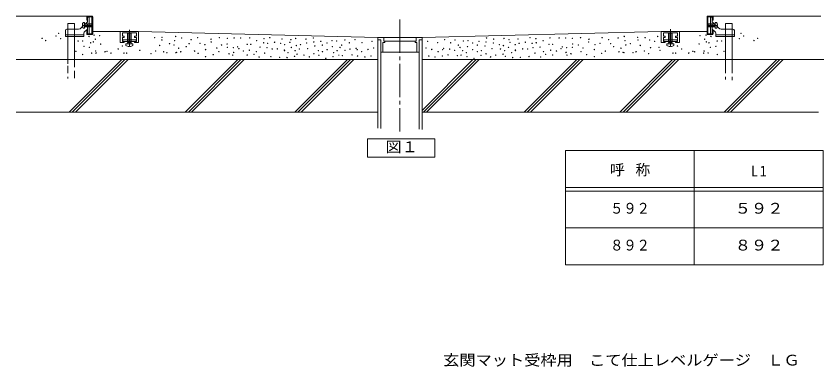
# Model space of a CAD drawing. Units: millimetres on the paper, enlarged 2 times, with parts at other scales. Extents: x -378 to 376, y -271 to 254.
# Drawn here: x -377.8 to 60.8, y -271.3 to -80.9 of the extents above; entities that cross this region are included whole.
import ezdxf
from ezdxf.enums import TextEntityAlignment as Align

# ---------------------------------------------------------------- set-up
doc = ezdxf.new("R2010")
doc.units = ezdxf.units.MM
doc.header["$LTSCALE"] = 2
for name, pattern in [('CHAIN1', [8, 5, -1, 1, -1]), ('CHAIN2', [12, 9, -1, 1, -1]), ('DASHED1', [1.8, 1.2, -0.6]), ('DASHED2', [3, 2, -1]), ('DOUBLE_CHAIN1', [8.8, 5, -1, 0.6, -0.6, 0.6, -1]), ('DOUBLE_CHAIN2', [12.8, 9, -1, 0.6, -0.6, 0.6, -1])]:
    doc.linetypes.add(name, pattern=pattern)
for name, color, linetype, lineweight in [('5-1', 2, 'Continuous', 9), ('5-4', 7, 'Continuous', 9), ('5-5', 4, 'Continuous', 9), ('F-F_F-Fﾚｲﾔ', 7, 'Continuous', 9)]:
    doc.layers.add(name, color=color, linetype=linetype, lineweight=lineweight)
doc.layers.add('F-5_F-5ﾚｲﾔ', color=2, linetype='Continuous')
doc.styles.add('ＭＳ ゴシック', font='')
doc.styles.get('ＭＳ ゴシック').set_extended_font_data('MS Gothic')

msp = doc.modelspace()

# ---------------------------------------------------------------- linework, layer by layer
at = {"layer": '5-1'}
for p, q in [((-339.384, -81.218), (-339.384, -83.098)), ((-339.384, -81.218), (-339.384, -83.098)), ((-338.984, -83.098), (-339.384, -83.098)), ((-336.504, -80.898), (-339.064, -80.898)), ((-336.584, -81.298), (-338.984, -81.298)), ((-336.584, -81.298), (-336.584, -90.498)), ((-336.584, -81.298), (-336.584, -90.498)), ((-336.184, -90.578), (-336.184, -81.218)), ((-2.584, -90.578), (-2.584, -81.218)), ((-2.264, -80.898), (0.296, -80.898)), ((-2.184, -81.298), (-2.184, -90.498)), ((-2.184, -81.298), (0.216, -81.298)), ((-2.184, -81.298), (-2.184, -90.498)), ((0.216, -83.098), (0.616, -83.098)), ((0.616, -81.218), (0.616, -83.098)), ((0.616, -81.218), (0.616, -83.098)), ((-341.816, -85.698), (-341.655, -85.698)), ((-341.816, -86.098), (-341.655, -86.098)), ((-341.655, -86.098), (-341.655, -85.698)), ((-341.273, -84.298), (-340.584, -84.298)), ((-340.584, -85.498), (-340.584, -84.298)), ((-340.584, -85.098), (-340.424, -85.258)), ((-340.184, -85.098), (-340.584, -85.098)), ((-340.424, -85.338), (-340.424, -85.258)), ((-340.344, -85.258), (-340.424, -85.258)), ((-336.584, -85.258), (-338.064, -85.258)), ((-336.584, -86.538), (-338.064, -86.538)), ((-336.744, -86.698), (-338.064, -86.698)), ((-336.744, -85.098), (-336.584, -85.258)), ((-336.584, -86.538), (-336.744, -86.698)), ((-2.024, -85.098), (-2.184, -85.258)), ((-2.184, -85.258), (-0.704, -85.258)), ((-2.184, -86.538), (-0.704, -86.538)), ((-2.184, -86.538), (-2.024, -86.698)), ((-2.024, -86.698), (-0.704, -86.698)), ((1.416, -85.098), (1.816, -85.098)), ((1.576, -85.258), (1.656, -85.258)), ((1.816, -85.098), (1.656, -85.258)), ((1.656, -85.338), (1.656, -85.258)), ((2.506, -84.298), (1.816, -84.298)), ((1.816, -85.498), (1.816, -84.298)), ((3.049, -85.698), (2.888, -85.698)), ((2.888, -86.098), (2.888, -85.698)), ((3.049, -86.098), (2.888, -86.098)), ((-338.984, -88.698), (-339.384, -88.698)), ((-339.384, -90.578), (-339.384, -88.698)), ((-338.984, -88.698), (-339.384, -88.698)), ((-339.384, -90.578), (-339.384, -88.698)), ((-339.064, -90.898), (-336.504, -90.898)), ((-338.984, -88.698), (-338.984, -90.498)), ((-338.984, -88.698), (-338.984, -90.498)), ((-336.584, -90.498), (-338.984, -90.498)), ((0.296, -90.898), (-2.264, -90.898)), ((-2.184, -90.498), (0.216, -90.498)), ((0.216, -88.698), (0.216, -90.498)), ((0.216, -88.698), (0.616, -88.698)), ((0.216, -88.698), (0.616, -88.698)), ((0.216, -88.698), (0.216, -90.498)), ((0.616, -90.578), (0.616, -88.698)), ((0.616, -90.578), (0.616, -88.698))]:
    msp.add_line(p, q, dxfattribs=at)
at = {"layer": '5-1', "color": 3}
for p, q in [((-338.984, -81.498), (-338.064, -81.498)), ((-338.984, -83.098), (-338.984, -83.898)), ((-338.064, -81.498), (-338.064, -90.498)), ((-0.704, -81.498), (-0.704, -90.498)), ((0.216, -81.498), (-0.704, -81.498)), ((0.216, -83.098), (0.216, -83.898)), ((-338.984, -83.898), (-342.398, -87.312)), ((0.216, -83.898), (3.631, -87.312)), ((-350.984, -88.698), (-350.984, -91.898)), ((-350.984, -90.978), (-340.984, -90.978)), ((-340.984, -91.898), (-350.984, -91.898)), ((-343.812, -87.898), (-350.184, -87.898)), ((-340.984, -91.898), (-340.984, -90.229)), ((-340.749, -89.663), (-338.984, -87.898)), ((-338.984, -88.698), (-338.984, -87.898)), ((-338.984, -90.498), (-338.064, -90.498)), ((0.216, -90.498), (-0.704, -90.498)), ((1.982, -89.663), (0.216, -87.898)), ((0.216, -88.698), (0.216, -87.898)), ((2.216, -91.898), (2.216, -90.229)), ((12.216, -90.978), (2.216, -90.978)), ((2.216, -91.898), (12.216, -91.898)), ((5.045, -87.898), (11.416, -87.898)), ((12.216, -88.698), (12.216, -91.898))]:
    msp.add_line(p, q, dxfattribs=at)
at = {"layer": '5-1', "linetype": 'CHAIN2'}
msp.add_line((-169.384, -82.783), (-169.384, -143.425), dxfattribs=at)
at = {"layer": '5-1', "linetype": 'CHAIN1'}
for p, q in [((-336.584, -85.898), (-341.911, -85.898)), ((-2.184, -85.898), (3.143, -85.898))]:
    msp.add_line(p, q, dxfattribs=at)
at = {"layer": '5-1', "linetype": 'DASHED1'}
for p, q in [((-340.584, -87.498), (-341.273, -87.498)), ((-340.584, -87.498), (-340.584, -85.498)), ((-340.424, -86.538), (-340.584, -86.698)), ((-338.064, -86.698), (-340.584, -86.698)), ((-340.424, -86.538), (-340.424, -85.338)), ((-338.064, -86.538), (-340.424, -86.538)), ((-338.064, -85.258), (-340.344, -85.258)), ((-338.064, -85.098), (-340.184, -85.098)), ((-0.704, -85.098), (1.416, -85.098)), ((-0.704, -85.258), (1.576, -85.258)), ((-0.704, -86.538), (1.656, -86.538)), ((-0.704, -86.698), (1.816, -86.698)), ((1.656, -86.538), (1.656, -85.338)), ((1.656, -86.538), (1.816, -86.698)), ((1.816, -87.498), (1.816, -85.498)), ((1.816, -87.498), (2.506, -87.498))]:
    msp.add_line(p, q, dxfattribs=at)
at = {"layer": '5-1', "color": 3, "linetype": 'DASHED1'}
for p, q in [((-338.984, -87.898), (-338.984, -83.898)), ((0.216, -87.898), (0.216, -83.898))]:
    msp.add_line(p, q, dxfattribs=at)
at = {"layer": '5-1'}
for points in [[(-338.984, -81.298), (-338.984, -83.098), (-339.384, -83.098)], [(-336.584, -81.298), (-338.984, -81.298), (-338.984, -83.098)], [(-2.184, -81.298), (0.216, -81.298), (0.216, -83.098)], [(0.216, -81.298), (0.216, -83.098), (0.616, -83.098)], [(-336.744, -86.698), (-336.744, -85.098), (-338.064, -85.098)], [(-2.024, -86.698), (-2.024, -85.098), (-0.704, -85.098)]]:
    msp.add_lwpolyline(points, dxfattribs=at)
for centre, radius, start, end in [((-339.064, -81.218), 0.32, 90, 180), ((-336.504, -81.218), 0.32, 0, 90), ((-2.264, -81.218), 0.32, 90, 180), ((0.296, -81.218), 0.32, 0, 90), ((-339.224, -85.898), 2.6, 142.02013, 175.58826), ((-339.224, -85.898), 2.6, 184.41174, 196.40221), ((0.456, -85.898), 2.6, 4.41174, 37.97987), ((0.456, -85.898), 2.6, 343.59779, 355.58826), ((-339.064, -90.578), 0.32, 180, 270), ((-339.064, -90.578), 0.32, 180, 270), ((-336.504, -90.578), 0.32, 270, 0), ((-2.264, -90.578), 0.32, 180, 270), ((0.296, -90.578), 0.32, 270, 0), ((0.296, -90.578), 0.32, 270, 0)]:
    msp.add_arc(centre, radius, start, end, dxfattribs=at)
at = {"layer": '5-1', "color": 3}
for centre, radius, start, end in [((-343.812, -85.898), 2, 270, 315), ((5.045, -85.898), 2, 225, 270), ((-350.184, -88.698), 0.8, 90, 180), ((-340.184, -90.229), 0.8, 135, 180), ((1.416, -90.229), 0.8, 0, 45), ((11.416, -88.698), 0.8, 0, 90)]:
    msp.add_arc(centre, radius, start, end, dxfattribs=at)
at = {"layer": '5-1', "linetype": 'DASHED1'}
for centre, start, end in [((-339.224, -85.898), 196.40221, 217.97987), ((0.456, -85.898), 322.02013, 343.59779)]:
    msp.add_arc(centre, 2.6, start, end, dxfattribs=at)
at = {"layer": '5-4'}
for p, q in [((-339.064, -80.898), (-377.75, -80.898)), ((-346.141, -84.835), (-349.741, -84.835)), ((-349.741, -84.835), (-349.741, -104.514)), ((-346.141, -84.835), (-346.141, -104.514)), ((7.373, -84.835), (10.973, -84.835)), ((7.373, -84.835), (7.373, -104.514)), ((10.973, -84.835), (10.973, -104.514)), ((-330.841, -89.298), (-336.028, -89.298)), ((-330.841, -89.298), (-321.248, -89.298)), ((-311.248, -89.298), (-321.248, -89.298)), ((-321.248, -89.298), (-321.248, -95.218)), ((-320.048, -89.898), (-320.048, -91.818)), ((-320.048, -91.818), (-319.048, -91.818)), ((-319.048, -91.818), (-319.048, -92.418)), ((-317.248, -90.178), (-316.968, -89.898)), ((-317.248, -90.178), (-315.248, -90.178)), ((-317.248, -95.253), (-317.248, -90.178)), ((-316.968, -95.207), (-316.968, -89.898)), ((-315.248, -90.178), (-315.528, -89.898)), ((-315.528, -95.253), (-315.528, -89.898)), ((-315.248, -95.207), (-315.248, -90.178)), ((-313.448, -91.818), (-312.448, -91.818)), ((-313.448, -91.818), (-313.448, -92.418)), ((-311.248, -89.298), (-311.248, -95.218)), ((-311.248, -89.298), (-181.384, -92.517)), ((-27.519, -89.298), (-157.384, -92.517)), ((-27.519, -89.298), (-27.519, -95.218)), ((-25.319, -91.818), (-26.319, -91.818)), ((-25.319, -91.818), (-25.319, -92.418)), ((-23.519, -90.178), (-23.239, -89.898)), ((-23.519, -95.207), (-23.519, -90.178)), ((-21.519, -90.178), (-23.519, -90.178)), ((-23.239, -95.253), (-23.239, -89.898)), ((-21.519, -90.178), (-21.799, -89.898)), ((-21.799, -95.207), (-21.799, -89.898)), ((-21.519, -95.253), (-21.519, -90.178)), ((-18.719, -91.818), (-19.719, -91.818)), ((-19.719, -91.818), (-19.719, -92.418)), ((-18.719, -89.898), (-18.719, -91.818)), ((-7.927, -89.298), (-17.519, -89.298)), ((-7.927, -89.298), (-2.739, -89.298)), ((-321.248, -95.218), (-319.048, -95.218)), ((-320.048, -92.418), (-319.048, -92.418)), ((-320.048, -92.418), (-320.048, -94.618)), ((-320.048, -94.618), (-319.048, -94.618)), ((-319.048, -94.618), (-319.048, -95.218)), ((-318.148, -95.898), (-314.348, -95.898)), ((-318.148, -96.752), (-318.148, -95.898)), ((-316.968, -95.258), (-317.319, -95.858)), ((-317.109, -95.499), (-317.248, -95.258)), ((-317.248, -95.258), (-315.248, -95.258)), ((-315.528, -95.258), (-315.177, -95.858)), ((-315.387, -95.499), (-315.248, -95.258)), ((-314.348, -96.752), (-314.348, -95.898)), ((-313.448, -92.418), (-312.448, -92.418)), ((-313.448, -94.618), (-312.448, -94.618)), ((-313.448, -94.618), (-313.448, -95.218)), ((-313.448, -95.218), (-311.248, -95.218)), ((-312.448, -92.418), (-312.448, -94.618)), ((-181.384, -92.517), (-178.579, -92.517)), ((-181.384, -92.517), (-181.384, -93.726)), ((-181.384, -93.726), (-181.384, -100.729)), ((-181.384, -93.726), (-179.784, -93.726)), ((-178.268, -92.516), (-178.682, -92.516)), ((-178.579, -95.252), (-178.579, -100.517)), ((-178.456, -92.517), (-169.384, -92.517)), ((-178.176, -92.517), (-178.176, -94.517)), ((-178.176, -94.517), (-169.384, -94.517)), ((-160.311, -92.517), (-169.384, -92.517)), ((-160.592, -94.517), (-169.384, -94.517)), ((-160.592, -92.517), (-160.592, -94.517)), ((-160.499, -92.516), (-160.086, -92.516)), ((-157.384, -92.517), (-160.188, -92.517)), ((-160.188, -95.252), (-160.188, -100.517)), ((-157.384, -93.726), (-158.984, -93.726)), ((-157.384, -92.517), (-157.384, -93.726)), ((-157.384, -93.726), (-157.384, -100.729)), ((-25.319, -95.218), (-27.519, -95.218)), ((-26.319, -92.418), (-26.319, -94.618)), ((-25.319, -92.418), (-26.319, -92.418)), ((-25.319, -94.618), (-26.319, -94.618)), ((-25.319, -94.618), (-25.319, -95.218)), ((-24.419, -96.752), (-24.419, -95.898)), ((-20.619, -95.898), (-24.419, -95.898)), ((-23.239, -95.258), (-23.59, -95.858)), ((-21.519, -95.258), (-23.519, -95.258)), ((-23.38, -95.499), (-23.519, -95.258)), ((-21.799, -95.258), (-21.448, -95.858)), ((-21.658, -95.499), (-21.519, -95.258)), ((-20.619, -96.752), (-20.619, -95.898)), ((-18.719, -92.418), (-19.719, -92.418)), ((-19.719, -94.618), (-19.719, -95.218)), ((-18.719, -94.618), (-19.719, -94.618)), ((-17.519, -95.218), (-19.719, -95.218)), ((-18.719, -92.418), (-18.719, -94.618)), ((-316.446, -97.371), (-316.446, -97.211)), ((-316.05, -97.211), (-316.446, -97.211)), ((-181.384, -100.729), (-181.384, -115.564)), ((-179.784, -100.517), (-178.579, -100.517)), ((-178.579, -100.517), (-169.384, -100.517)), ((-160.188, -100.517), (-169.384, -100.517)), ((-158.984, -100.517), (-160.188, -100.517)), ((-157.384, -100.729), (-157.384, -115.564)), ((-22.718, -97.211), (-22.321, -97.211)), ((-22.321, -97.371), (-22.321, -97.211)), ((-181.661, -104.514), (-377.75, -104.514)), ((-348.954, -133.083), (-320.385, -104.514)), ((-347.257, -133.083), (-318.688, -104.514)), ((-345.56, -133.083), (-316.991, -104.514)), ((-285.953, -133.083), (-257.384, -104.514)), ((-284.256, -133.083), (-255.687, -104.514)), ((-282.559, -133.083), (-253.99, -104.514)), ((-226.453, -133.083), (-197.884, -104.514)), ((-224.756, -133.083), (-196.187, -104.514)), ((-223.059, -133.083), (-194.49, -104.514)), ((-157.384, -132.17), (-129.728, -104.514)), ((-157.107, -104.514), (60.801, -104.514)), ((-156.6, -133.083), (-128.031, -104.514)), ((-154.903, -133.083), (-126.334, -104.514)), ((-101.91, -133.083), (-73.341, -104.514)), ((-100.213, -133.083), (-71.644, -104.514)), ((-98.516, -133.083), (-69.947, -104.514)), ((-49.924, -133.083), (-21.355, -104.514)), ((-48.227, -133.083), (-19.658, -104.514)), ((-46.53, -133.083), (-17.961, -104.514)), ((6.673, -133.083), (35.242, -104.514)), ((8.37, -133.083), (36.939, -104.514)), ((10.067, -133.083), (38.636, -104.514)), ((-181.384, -115.564), (-181.384, -134.006)), ((-157.384, -115.564), (-157.384, -134.006)), ((-181.384, -133.083), (-377.75, -133.083)), ((-181.384, -134.006), (-181.384, -141.653)), ((-179.784, -133.226), (-179.784, -141.94)), ((-158.984, -133.226), (-158.984, -142.17)), ((-157.384, -133.083), (57.83, -133.083)), ((-157.384, -134.006), (-157.384, -142.342))]:
    msp.add_line(p, q, dxfattribs=at)
at = {"layer": '5-4', "linetype": 'DASHED2'}
for p, q in [((-349.741, -84.835), (-349.741, -107.815)), ((-346.141, -104.514), (-346.141, -114.548)), ((7.373, -104.514), (7.373, -107.815)), ((10.973, -104.514), (10.973, -107.815)), ((-349.741, -107.815), (-349.741, -114.801)), ((7.373, -107.815), (7.465, -115.212)), ((10.973, -107.815), (10.973, -115.619))]:
    msp.add_line(p, q, dxfattribs=at)
at = {"layer": '5-4', "color": 2, "linetype": 'CHAIN1'}
for p, q in [((-316.248, -96.96), (-316.248, -88.292)), ((-22.519, -89.45), (-22.519, -87.899)), ((-22.519, -96.96), (-22.519, -89.45)), ((-312.648, -94.618), (-319.848, -94.618)), ((-26.119, -94.618), (-18.919, -94.618)), ((-316.05, -97.371), (-316.05, -97.211)), ((-22.718, -97.371), (-22.718, -97.211))]:
    msp.add_line(p, q, dxfattribs=at)
at = {"layer": '5-4', "color": 4}
for p, q in [((-320.329, -95.218), (-320.248, -95.218)), ((-18.438, -95.218), (-18.519, -95.218))]:
    msp.add_line(p, q, dxfattribs=at)
at = {"layer": '5-4', "color": 2, "linetype": 'DOUBLE_CHAIN1'}
for p, q in [((-319.848, -94.618), (-319.848, -93.698)), ((-312.671, -93.698), (-319.848, -93.698)), ((-312.648, -94.618), (-312.648, -93.698)), ((-26.119, -94.618), (-26.119, -93.698)), ((-26.097, -93.698), (-18.919, -93.698)), ((-18.919, -94.618), (-18.919, -93.698))]:
    msp.add_line(p, q, dxfattribs=at)
at = {"layer": '5-4'}
for points in [[(0.296, -80.898), (31.743, -80.898), (59.167, -80.898)], [(-320.048, -89.898), (-312.448, -89.898), (-312.448, -91.818)], [(-27.519, -89.298), (-17.519, -89.298), (-17.519, -95.218)], [(-18.719, -89.898), (-26.319, -89.898), (-26.319, -91.818)], [(-179.784, -93.726), (-179.784, -100.517), (-179.784, -133.226)], [(-177.591, -94.517), (-177.591, -95.252), (-178.579, -95.252)], [(-161.177, -94.517), (-161.177, -95.252), (-160.188, -95.252)], [(-158.984, -93.726), (-158.984, -100.517), (-158.984, -133.226)]]:
    msp.add_lwpolyline(points, dxfattribs=at)
for centre in [(-356.076, -91.683), (-354.609, -90.216), (-338.23, -91.927), (-335.541, -91.194), (-332.363, -91.438), (-291.171, -91.927), (-47.597, -91.927), (-29.384, -91.927), (-6.404, -91.438), (-3.226, -91.194), (-0.537, -91.927), (15.842, -90.216), (17.308, -91.683), (-363.654, -92.905), (-361.698, -94.127), (-353.631, -93.149), (-344.097, -94.372), (-341.652, -94.372), (-337.252, -95.35), (-335.785, -94.861), (-334.808, -93.394), (-331.874, -96.083), (-302.538, -92.538), (-298.627, -93.883), (-298.505, -92.416), (-294.471, -95.839), (-292.026, -96.572), (-291.66, -94.249), (-287.871, -92.783), (-283.837, -95.839), (-282.737, -93.638), (-279.192, -92.538), (-277.97, -95.594), (-275.281, -96.327), (-271.98, -93.394), (-271.858, -94.983), (-267.458, -92.538), (-266.236, -96.572), (-263.18, -95.961), (-263.058, -92.905), (-259.391, -92.783), (-255.846, -92.783), (-252.301, -96.205), (-250.957, -92.66), (-250.345, -96.144), (-247.167, -94.249), (-243.378, -95.35), (-243.195, -93.088), (-241.178, -95.594), (-240.017, -92.599), (-237.45, -95.044), (-234.119, -95.594), (-233.447, -93.272), (-231.98, -96.327), (-229.138, -95.105), (-228.588, -93.608), (-225.93, -92.997), (-223.363, -96.358), (-220.338, -93.363), (-220.063, -95.441), (-216.426, -92.813), (-216.143, -94.958), (-212.337, -94.504), (-208.938, -95.411), (-206.31, -94.233), (-203.773, -94.414), (-199.287, -93.87), (-196.886, -95.365), (-193.714, -93.598), (-189.908, -95.32), (-184.516, -94.55), (-154.251, -94.55), (-148.859, -95.32), (-145.053, -93.598), (-141.881, -95.365), (-139.48, -93.87), (-134.994, -94.414), (-132.457, -94.233), (-129.829, -95.411), (-126.431, -94.504), (-122.625, -94.958), (-122.341, -92.813), (-118.705, -95.441), (-118.43, -93.363), (-115.404, -96.358), (-112.838, -92.997), (-110.179, -93.608), (-109.629, -95.105), (-106.787, -96.327), (-105.32, -93.272), (-104.648, -95.594), (-101.317, -95.044), (-98.75, -92.599), (-97.589, -95.594), (-95.572, -93.088), (-95.389, -95.35), (-91.6, -94.249), (-88.422, -96.144), (-87.811, -92.66), (-86.466, -96.205), (-82.921, -92.783), (-79.377, -92.783), (-75.71, -92.905), (-75.588, -95.961), (-72.532, -96.572), (-71.309, -92.538), (-66.909, -94.983), (-66.787, -93.394), (-63.487, -96.327), (-60.798, -95.594), (-59.575, -92.538), (-56.031, -93.638), (-54.93, -95.839), (-50.897, -92.783), (-47.108, -94.249), (-46.741, -96.572), (-44.296, -95.839), (-40.263, -92.416), (-40.14, -93.883), (-36.229, -92.538), (-33.784, -93.883), (-31.095, -94.616), (-6.893, -96.083), (-3.96, -93.394), (-2.982, -94.861), (-1.515, -95.35), (2.885, -94.372), (5.33, -94.372), (14.864, -93.149), (22.931, -94.127), (24.887, -92.905), (-345.319, -99.994), (-340.919, -97.305), (-337.986, -97.794), (-336.763, -100.972), (-334.563, -99.75), (-334.319, -100.972), (-329.429, -100.239), (-328.451, -99.994), (-326.251, -100.972), (-322.34, -98.772), (-320.081, -97.061), (-319.162, -100.972), (-317.695, -100.972), (-310.606, -99.505), (-302.049, -99.75), (-299.849, -96.816), (-297.649, -100.239), (-295.938, -100.728), (-291.049, -100.728), (-290.56, -100.483), (-289.46, -98.283), (-288.36, -100.239), (-285.426, -97.428), (-280.903, -99.872), (-274.914, -99.017), (-268.802, -98.161), (-267.702, -100.117), (-263.058, -97.794), (-259.88, -98.039), (-259.635, -100.606), (-257.557, -97.55), (-256.824, -98.528), (-254.379, -99.75), (-251.201, -99.383), (-247.351, -100.117), (-245.395, -97.733), (-242.767, -100.972), (-241.606, -98.039), (-238.733, -98.772), (-235.983, -98.65), (-232.133, -99.261), (-232.041, -99.689), (-230.116, -100.667), (-228.344, -97.886), (-226.266, -99.597), (-225.624, -96.847), (-223.974, -98.742), (-219.421, -98.589), (-215.599, -97.132), (-213.651, -99.67), (-211.476, -96.634), (-211.431, -100.168), (-208.893, -99.081), (-206.084, -97.404), (-205.404, -100.712), (-203.457, -99.646), (-201.961, -97.903), (-201.055, -96.634), (-199.152, -99.489), (-196.433, -98.809), (-193.144, -98.357), (-192.582, -99.035), (-190.135, -100.214), (-186.691, -98.99), (-183.61, -98.175), (-155.157, -98.175), (-152.076, -98.99), (-148.633, -100.214), (-146.186, -99.035), (-145.623, -98.357), (-142.334, -98.809), (-139.616, -99.489), (-137.713, -96.634), (-136.807, -97.903), (-135.31, -99.646), (-133.363, -100.712), (-132.683, -97.404), (-129.874, -99.081), (-127.337, -100.168), (-127.292, -96.634), (-125.117, -99.67), (-123.168, -97.132), (-119.346, -98.589), (-114.793, -98.742), (-113.143, -96.847), (-112.501, -99.597), (-110.424, -97.886), (-108.651, -100.667), (-106.726, -99.689), (-106.634, -99.261), (-102.784, -98.65), (-100.034, -98.772), (-97.161, -98.039), (-96, -100.972), (-93.372, -97.733), (-91.417, -100.117), (-87.566, -99.383), (-84.388, -99.75), (-81.944, -98.528), (-81.21, -97.55), (-79.132, -100.606), (-78.888, -98.039), (-75.71, -97.794), (-71.065, -100.117), (-69.965, -98.161), (-63.853, -99.017), (-57.864, -99.872), (-53.341, -97.428), (-50.408, -100.239), (-49.308, -98.283), (-48.208, -100.483), (-47.719, -100.728), (-42.829, -100.728), (-41.118, -100.239), (-38.918, -96.816), (-36.718, -99.75), (-33.295, -98.039), (-28.651, -97.794), (-28.162, -99.505), (-21.072, -100.972), (-19.605, -100.972), (-18.686, -97.061), (-16.427, -98.772), (-12.516, -100.972), (-10.316, -99.994), (-9.338, -100.239), (-4.449, -100.972), (-4.204, -99.75), (-2.004, -100.972), (-0.782, -97.794), (2.152, -97.305), (6.552, -99.994), (-341.652, -101.706), (-304.494, -101.217), (-278.948, -101.094), (-274.914, -102.928), (-270.758, -101.828), (-262.202, -101.339), (-260.124, -102.072), (-252.301, -101.95), (-248.573, -101.583), (-245.823, -103.05), (-239.467, -102.806), (-234.73, -103.295), (-230.605, -103.356), (-226.602, -102.714), (-225.319, -101.553), (-221.407, -102.072), (-218.596, -102.989), (-216.121, -101.339), (-213.401, -102.133), (-209.618, -103.748), (-205.767, -102.887), (-202.55, -102.071), (-200.601, -102.388), (-195.481, -101.89), (-192.4, -102.524), (-188.413, -103.113), (-185.06, -102.479), (-153.707, -102.479), (-150.354, -103.113), (-146.367, -102.524), (-143.286, -101.89), (-138.166, -102.388), (-136.218, -102.071), (-133.001, -102.887), (-129.149, -103.748), (-125.366, -102.133), (-122.647, -101.339), (-120.172, -102.989), (-117.36, -102.072), (-113.449, -101.553), (-112.165, -102.714), (-108.162, -103.356), (-104.037, -103.295), (-99.3, -102.806), (-92.944, -103.05), (-90.194, -101.583), (-86.466, -101.95), (-78.643, -102.072), (-76.565, -101.339), (-68.009, -101.828), (-63.853, -102.928), (-59.82, -101.094), (-34.273, -101.217), (2.885, -101.706)]:
    msp.add_circle(centre, 0.12, dxfattribs=at)
at = {"layer": '5-4', "color": 2}
for centre, start, end in [((-317.388, -95.818), 270, 329.67876), ((-315.108, -95.818), 210.32124, 270), ((-23.659, -95.818), 270, 329.67876), ((-21.379, -95.818), 210.32124, 270)]:
    msp.add_arc(centre, 0.08, start, end, dxfattribs=at)
at = {"layer": '5-4'}
for centre, start, end in [((-316.248, -94.178), 233.5764, 266.44801), ((-316.248, -94.178), 273.55199, 306.4236), ((-22.519, -94.178), 233.5764, 266.44801), ((-22.519, -94.178), 273.55199, 306.4236)]:
    msp.add_arc(centre, 3.2, start, end, dxfattribs=at)
at = {"layer": '5-5', "linetype": 'DOUBLE_CHAIN2'}
for p, q in [((-321.248, -89.298), (-330.154, -89.298)), ((-17.519, -89.298), (-8.613, -89.298))]:
    msp.add_line(p, q, dxfattribs=at)
at = {"layer": '5-5', "color": 7}
msp.add_lwpolyline([(-186.941, -147.499), (-150.458, -147.499), (-150.458, -157.519), (-186.941, -157.519)], close=True, dxfattribs=at)
at = {"layer": 'F-F_F-Fﾚｲﾔ'}
for p, q in [((-79.531, -153.871), (60.469, -153.871)), ((-79.531, -153.871), (-79.531, -215.871)), ((-9.531, -153.871), (-9.531, -215.871)), ((60.469, -153.871), (60.469, -215.871)), ((-79.531, -173.871), (60.469, -173.871)), ((-79.531, -175.871), (60.469, -175.871)), ((-79.531, -195.871), (60.469, -195.871)), ((-79.531, -215.871), (60.469, -215.871))]:
    msp.add_line(p, q, dxfattribs=at)

# ---------------------------------------------------------------- texts
at = {"layer": '5-5', "color": 2, "style": 'ＭＳ ゴシック', "width": 1.1}
msp.add_text('図１', height=5.865, dxfattribs=at).set_placement((-177.2, -156.509), align=Align.BOTTOM_LEFT)
at = {"layer": 'F-5_F-5ﾚｲﾔ', "style": 'ＭＳ ゴシック', "width": 1.1}
msp.add_text('玄関マット受枠用\u3000こて仕上レベルゲージ\u3000ＬＧ', height=5.865, dxfattribs=at).set_placement((-145.901, -272.311), align=Align.BOTTOM_LEFT)
at = {"layer": 'F-F_F-Fﾚｲﾔ', "color": 2, "style": 'ＭＳ ゴシック'}
for s, width, p in [('５９２', 0.9, (-55.231, -189.871)), ('５９２', 1.1, (12.469, -189.871)), ('８９２', 0.9, (-55.231, -209.871)), ('８９２', 1.1, (12.469, -209.871))]:
    msp.add_text(s, height=5.865, dxfattribs=dict(at, width=width)).set_placement(p, align=Align.BOTTOM_LEFT)
at = {"layer": 'F-F_F-Fﾚｲﾔ', "color": 2, "char_height": 5.865, "attachment_point": 7, "style": 'ＭＳ ゴシック'}
for s, insert in [('\\T1.15;呼\\~称', (-55.281, -167.871)), ('\\T1.27;\\W0.95;L1', (21.219, -167.871))]:
    msp.add_mtext(s, dxfattribs=dict(at, insert=insert))

doc.saveas('drawing.dxf')
